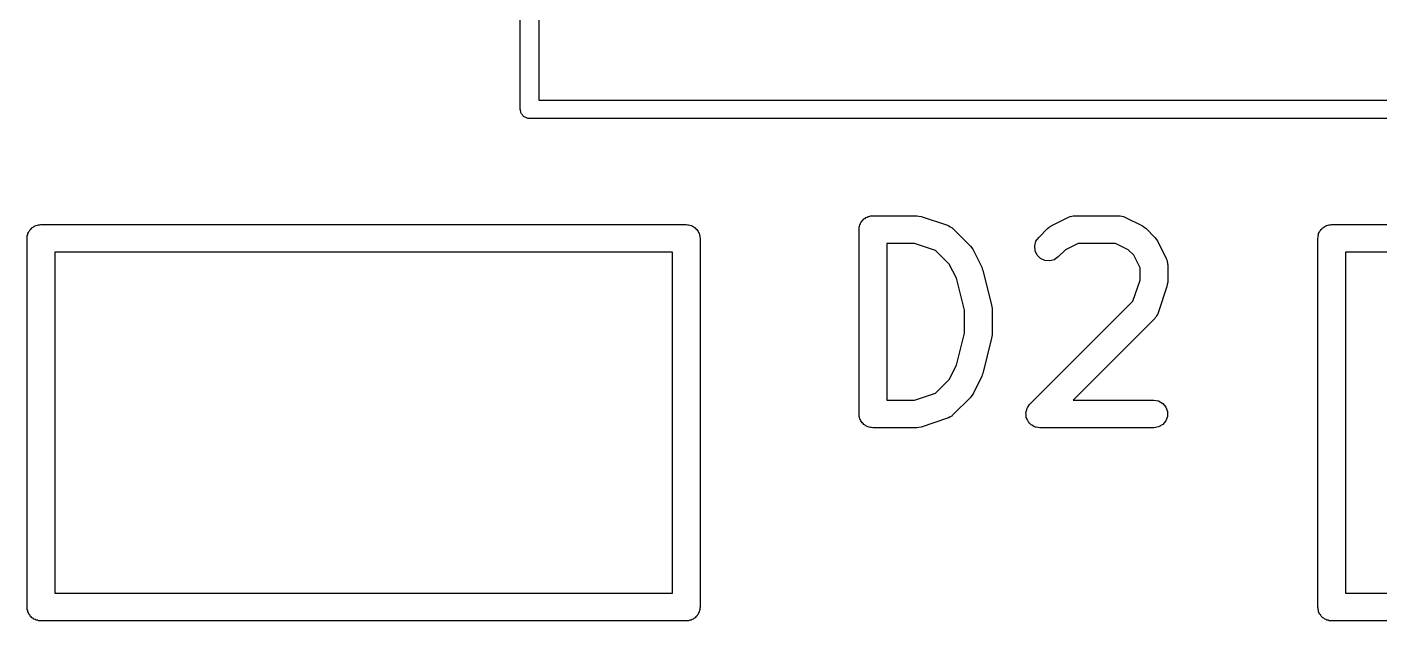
# Model space of a CAD drawing. Extents: x 1 to 57, y -99 to 45.
# Drawn here: x 12.18 to 19.51, y -23.57 to -20.35 of the extents above; entities that cross this region are included whole.
import ezdxf

# ---------------------------------------------------------------- set-up
doc = ezdxf.new("R2010")
doc.units = 0
doc.header["$MEASUREMENT"] = 0
doc.layers.add('BLACK', color=7, linetype='CONTINUOUS')

msp = doc.modelspace()

# ---------------------------------------------------------------- linework, layer by layer
at = {"layer": 'Black'}
for p, q in [((14.85, -20.8), (14.85, -18.2)), ((14.95, -18.25), (14.95, -20.75)), ((14.95, -20.75), (20.05, -20.75)), ((14.8508, -20.8043), (14.85, -20.8)), ((14.8508, -20.8087), (14.8508, -20.8043)), ((14.8523, -20.8128), (14.8508, -20.8087)), ((14.853, -20.8171), (14.8523, -20.8128)), ((14.8552, -20.8209), (14.853, -20.8171)), ((14.8567, -20.825), (14.8552, -20.8209)), ((14.8595, -20.8284), (14.8567, -20.825)), ((14.8617, -20.8321), (14.8595, -20.8284)), ((14.865, -20.835), (14.8617, -20.8321)), ((14.8679, -20.8383), (14.865, -20.835)), ((14.8716, -20.8405), (14.8679, -20.8383)), ((14.875, -20.8433), (14.8716, -20.8405)), ((14.8791, -20.8448), (14.875, -20.8433)), ((14.8829, -20.847), (14.8791, -20.8448)), ((14.8872, -20.8477), (14.8829, -20.847)), ((14.8913, -20.8492), (14.8872, -20.8477)), ((14.8957, -20.8492), (14.8913, -20.8492)), ((14.9, -20.85), (14.8957, -20.8492)), ((20.1, -20.85), (14.9, -20.85)), ((16.6914, -21.4267), (16.6947, -21.421)), ((16.6947, -21.421), (16.697, -21.4149)), ((16.697, -21.4149), (16.7012, -21.4099)), ((16.7012, -21.4099), (16.7045, -21.4042)), ((16.7045, -21.4042), (16.7095, -21.4)), ((16.7095, -21.4), (16.7137, -21.3949)), ((16.7137, -21.3949), (16.7194, -21.3916)), ((16.7194, -21.3916), (16.7244, -21.3874)), ((16.7244, -21.3874), (16.7306, -21.3852)), ((16.7306, -21.3852), (16.7363, -21.3819)), ((16.7363, -21.3819), (16.7427, -21.3808)), ((16.7427, -21.3808), (16.7489, -21.3785)), ((16.7489, -21.3785), (16.7554, -21.3785)), ((16.7554, -21.3785), (16.7619, -21.3774)), ((16.7619, -21.3774), (17, -21.3774)), ((17, -21.3774), (17.0118, -21.3795)), ((17.0118, -21.3795), (17.0237, -21.3812)), ((17.0237, -21.3812), (17.1666, -21.4288)), ((17.7284, -21.4329), (17.8236, -21.3853)), ((17.8236, -21.3853), (17.8277, -21.3841)), ((17.8277, -21.3841), (17.8315, -21.3819)), ((17.8315, -21.3819), (17.8401, -21.3804)), ((17.8401, -21.3804), (17.8486, -21.3779)), ((17.8486, -21.3779), (17.8529, -21.3781)), ((17.8529, -21.3781), (17.8571, -21.3774)), ((17.8571, -21.3774), (18.0952, -21.3774)), ((18.0952, -21.3774), (18.0995, -21.3781)), ((18.0995, -21.3781), (18.1038, -21.3779)), ((18.1038, -21.3779), (18.1122, -21.3804)), ((18.1122, -21.3804), (18.1209, -21.3819)), ((18.1209, -21.3819), (18.1246, -21.3841)), ((18.1246, -21.3841), (18.1288, -21.3853)), ((18.1288, -21.3853), (18.224, -21.4329)), ((12.175, -21.5), (12.1761, -21.4935)), ((12.1761, -21.487), (12.1784, -21.4808)), ((12.1761, -21.4935), (12.1761, -21.487)), ((12.1784, -21.4808), (12.1795, -21.4743)), ((12.1795, -21.4743), (12.1828, -21.4687)), ((12.1828, -21.4687), (12.185, -21.4625)), ((12.185, -21.4625), (12.1893, -21.4575)), ((12.1893, -21.4575), (12.1925, -21.4518)), ((12.1925, -21.4518), (12.1976, -21.4476)), ((12.1976, -21.4476), (12.2018, -21.4425)), ((12.2018, -21.4425), (12.2075, -21.4393)), ((12.2075, -21.4393), (12.2125, -21.435)), ((12.2125, -21.435), (12.2187, -21.4328)), ((12.2187, -21.4328), (12.2243, -21.4295)), ((12.2243, -21.4295), (12.2308, -21.4284)), ((12.2308, -21.4284), (12.237, -21.4261)), ((12.237, -21.4261), (12.2435, -21.4261)), ((12.2435, -21.4261), (12.25, -21.425)), ((12.25, -21.425), (15.75, -21.425)), ((15.75, -21.425), (15.7565, -21.4261)), ((15.7565, -21.4261), (15.763, -21.4261)), ((15.763, -21.4261), (15.7692, -21.4284)), ((15.7692, -21.4284), (15.7757, -21.4295)), ((15.7757, -21.4295), (15.7813, -21.4328)), ((15.7813, -21.4328), (15.7875, -21.435)), ((15.7875, -21.435), (15.7925, -21.4393)), ((15.7925, -21.4393), (15.7982, -21.4425)), ((15.7982, -21.4425), (15.8024, -21.4476)), ((15.8024, -21.4476), (15.8075, -21.4518)), ((15.8075, -21.4518), (15.8107, -21.4575)), ((15.8107, -21.4575), (15.815, -21.4625)), ((15.815, -21.4625), (15.8172, -21.4687)), ((15.8172, -21.4687), (15.8205, -21.4743)), ((15.8205, -21.4743), (15.8216, -21.4808)), ((15.8216, -21.4808), (15.8239, -21.487)), ((15.8239, -21.487), (15.8239, -21.4935)), ((15.8239, -21.4935), (15.825, -21.5)), ((16.6869, -21.4524), (16.688, -21.4459)), ((16.6869, -22.4524), (16.6869, -21.4524)), ((16.688, -21.4394), (16.6903, -21.4332)), ((16.688, -21.4459), (16.688, -21.4394)), ((16.6903, -21.4332), (16.6914, -21.4267)), ((17.1666, -21.4288), (17.1704, -21.4309)), ((17.1704, -21.4309), (17.1746, -21.432)), ((17.1746, -21.432), (17.1818, -21.4371)), ((17.1818, -21.4371), (17.1895, -21.4413)), ((17.1895, -21.4413), (17.1923, -21.4445)), ((17.1923, -21.4445), (17.1959, -21.447)), ((17.1959, -21.447), (17.2911, -21.5422)), ((17.6463, -21.5159), (17.6613, -21.4946)), ((17.6613, -21.4946), (17.7089, -21.447)), ((17.7089, -21.447), (17.7187, -21.4401)), ((17.7187, -21.4401), (17.7284, -21.4329)), ((18.224, -21.4329), (18.2337, -21.4401)), ((18.2337, -21.4401), (18.2435, -21.447)), ((18.2435, -21.447), (18.2911, -21.4946)), ((18.2911, -21.4946), (18.298, -21.5044)), ((19.175, -21.5), (19.1761, -21.4935)), ((19.1761, -21.487), (19.1784, -21.4808)), ((19.1761, -21.4935), (19.1761, -21.487)), ((19.1784, -21.4808), (19.1795, -21.4743)), ((19.1795, -21.4743), (19.1828, -21.4687)), ((19.1828, -21.4687), (19.185, -21.4625)), ((19.185, -21.4625), (19.1893, -21.4575)), ((19.1893, -21.4575), (19.1925, -21.4518)), ((19.1925, -21.4518), (19.1976, -21.4476)), ((19.1976, -21.4476), (19.2018, -21.4425)), ((19.2018, -21.4425), (19.2075, -21.4393)), ((19.2075, -21.4393), (19.2125, -21.435)), ((19.2125, -21.435), (19.2187, -21.4328)), ((19.2187, -21.4328), (19.2243, -21.4295)), ((19.2243, -21.4295), (19.2308, -21.4284)), ((19.2308, -21.4284), (19.237, -21.4261)), ((19.237, -21.4261), (19.2435, -21.4261)), ((19.2435, -21.4261), (19.25, -21.425)), ((19.25, -21.425), (22.75, -21.425)), ((12.175, -23.5), (12.175, -21.5)), ((15.825, -21.5), (15.825, -23.5)), ((16.8369, -21.5274), (16.8369, -22.3774)), ((16.9878, -21.5274), (16.8369, -21.5274)), ((17.1023, -21.5656), (16.9878, -21.5274)), ((17.1765, -21.6397), (17.1023, -21.5656)), ((17.2911, -21.5422), (17.298, -21.552)), ((17.298, -21.552), (17.3052, -21.5617)), ((17.3052, -21.5617), (17.3528, -21.6569)), ((17.6396, -21.5411), (17.6463, -21.5159)), ((17.6418, -21.567), (17.6396, -21.5411)), ((17.6528, -21.5906), (17.6418, -21.567)), ((17.8063, -21.5616), (17.7673, -21.6007)), ((17.8748, -21.5274), (17.8063, -21.5616)), ((18.0775, -21.5274), (17.8748, -21.5274)), ((18.146, -21.5616), (18.0775, -21.5274)), ((18.1765, -21.592), (18.146, -21.5616)), ((18.298, -21.5044), (18.3052, -21.5141)), ((18.3052, -21.5141), (18.3528, -21.6093)), ((19.175, -23.5), (19.175, -21.5)), ((12.325, -21.575), (12.325, -23.425)), ((15.675, -21.575), (12.325, -21.575)), ((15.675, -23.425), (15.675, -21.575)), ((17.215, -21.7167), (17.1765, -21.6397)), ((17.6713, -21.6091), (17.6528, -21.5906)), ((17.6949, -21.6201), (17.6713, -21.6091)), ((17.7208, -21.6223), (17.6949, -21.6201)), ((17.746, -21.6156), (17.7208, -21.6223)), ((17.7673, -21.6007), (17.746, -21.6156)), ((18.2107, -21.6606), (18.1765, -21.592)), ((18.3528, -21.6093), (18.354, -21.6135)), ((18.354, -21.6135), (18.3562, -21.6172)), ((18.3562, -21.6172), (18.3577, -21.6259)), ((18.3577, -21.6259), (18.3602, -21.6343)), ((18.3602, -21.6343), (18.36, -21.6386)), ((18.36, -21.6386), (18.3607, -21.6429)), ((18.3607, -21.6429), (18.3607, -21.7381)), ((19.325, -21.575), (19.325, -23.425)), ((22.675, -21.575), (19.325, -21.575)), ((17.2583, -21.8902), (17.215, -21.7167)), ((17.3528, -21.6569), (17.3551, -21.6648)), ((17.3551, -21.6648), (17.3585, -21.6723)), ((17.3585, -21.6723), (17.4061, -21.8628)), ((18.2107, -21.7259), (18.2107, -21.6606)), ((18.1725, -21.8404), (18.2107, -21.7259)), ((18.3569, -21.7618), (18.3092, -21.9047)), ((18.3586, -21.7499), (18.3569, -21.7618)), ((18.3607, -21.7381), (18.3586, -21.7499)), ((17.4061, -21.8628), (17.4067, -21.8719)), ((17.6136, -22.3993), (18.1725, -21.8404)), ((17.2583, -22.0146), (17.2583, -21.8902)), ((17.4067, -21.8719), (17.4083, -21.881)), ((17.4083, -21.881), (17.4083, -22.0238)), ((18.2911, -21.934), (17.8477, -22.3774)), ((18.2936, -21.9304), (18.2911, -21.934)), ((18.2968, -21.9276), (18.2936, -21.9304)), ((18.301, -21.9199), (18.2968, -21.9276)), ((18.3061, -21.9126), (18.301, -21.9199)), ((18.3072, -21.9085), (18.3061, -21.9126)), ((18.3092, -21.9047), (18.3072, -21.9085)), ((17.215, -22.1881), (17.2583, -22.0146)), ((17.4061, -22.042), (17.3585, -22.2325)), ((17.4067, -22.0328), (17.4061, -22.042)), ((17.4083, -22.0238), (17.4067, -22.0328)), ((17.1765, -22.2651), (17.215, -22.1881)), ((17.1023, -22.3392), (17.1765, -22.2651)), ((17.3528, -22.2478), (17.3052, -22.3431)), ((17.3551, -22.24), (17.3528, -22.2478)), ((17.3585, -22.2325), (17.3551, -22.24)), ((16.8369, -22.3774), (16.9878, -22.3774)), ((16.9878, -22.3774), (17.1023, -22.3392)), ((17.2911, -22.3626), (17.1959, -22.4578)), ((17.298, -22.3527), (17.2911, -22.3626)), ((17.3052, -22.3431), (17.298, -22.3527)), ((17.8477, -22.3774), (18.2857, -22.3774)), ((18.2857, -22.3774), (18.3114, -22.3819)), ((17.592, -22.4458), (17.5928, -22.4427)), ((17.5928, -22.4556), (17.592, -22.4458)), ((17.5928, -22.4394), (17.5962, -22.4301)), ((17.5928, -22.4427), (17.5928, -22.4394)), ((17.5962, -22.4301), (17.5987, -22.4207)), ((17.5987, -22.4207), (17.6006, -22.418)), ((17.6006, -22.418), (17.6017, -22.4149)), ((17.6017, -22.4149), (17.608, -22.4074)), ((17.608, -22.4074), (17.6136, -22.3993)), ((18.3114, -22.3819), (18.3339, -22.3949)), ((18.3339, -22.3949), (18.3507, -22.4149)), ((18.3507, -22.4149), (18.3596, -22.4394)), ((18.3596, -22.4394), (18.3596, -22.4654)), ((16.688, -22.4588), (16.6869, -22.4524)), ((16.688, -22.4654), (16.688, -22.4588)), ((16.6903, -22.4716), (16.688, -22.4654)), ((16.6914, -22.478), (16.6903, -22.4716)), ((16.6947, -22.4837), (16.6914, -22.478)), ((16.697, -22.4899), (16.6947, -22.4837)), ((16.7012, -22.4949), (16.697, -22.4899)), ((16.7045, -22.5006), (16.7012, -22.4949)), ((16.7095, -22.5048), (16.7045, -22.5006)), ((16.7137, -22.5098), (16.7095, -22.5048)), ((16.7194, -22.5131), (16.7137, -22.5098)), ((16.7244, -22.5173), (16.7194, -22.5131)), ((16.7306, -22.5196), (16.7244, -22.5173)), ((16.7363, -22.5229), (16.7306, -22.5196)), ((16.7427, -22.524), (16.7363, -22.5229)), ((16.7489, -22.5262), (16.7427, -22.524)), ((17.0237, -22.5235), (17.0118, -22.5253)), ((17.1666, -22.4759), (17.0237, -22.5235)), ((17.1704, -22.4739), (17.1666, -22.4759)), ((17.1746, -22.4727), (17.1704, -22.4739)), ((17.1818, -22.4677), (17.1746, -22.4727)), ((17.1895, -22.4635), (17.1818, -22.4677)), ((17.1923, -22.4603), (17.1895, -22.4635)), ((17.1959, -22.4578), (17.1923, -22.4603)), ((17.5928, -22.4654), (17.5928, -22.4556)), ((17.5939, -22.4685), (17.5928, -22.4654)), ((17.5942, -22.4718), (17.5939, -22.4685)), ((17.5984, -22.4807), (17.5942, -22.4718)), ((17.6017, -22.4899), (17.5984, -22.4807)), ((17.6038, -22.4924), (17.6017, -22.4899)), ((17.6052, -22.4954), (17.6038, -22.4924)), ((17.6122, -22.5023), (17.6052, -22.4954)), ((17.6185, -22.5098), (17.6122, -22.5023)), ((17.6213, -22.5115), (17.6185, -22.5098)), ((17.6236, -22.5138), (17.6213, -22.5115)), ((17.6325, -22.518), (17.6236, -22.5138)), ((17.641, -22.5229), (17.6325, -22.518)), ((17.6443, -22.5234), (17.641, -22.5229)), ((17.6473, -22.5248), (17.6443, -22.5234)), ((18.3114, -22.5229), (18.2857, -22.5274)), ((18.3339, -22.5098), (18.3114, -22.5229)), ((18.3507, -22.4899), (18.3339, -22.5098)), ((18.3596, -22.4654), (18.3507, -22.4899)), ((16.7554, -22.5262), (16.7489, -22.5262)), ((16.7619, -22.5274), (16.7554, -22.5262)), ((17, -22.5274), (16.7619, -22.5274)), ((17.0118, -22.5253), (17, -22.5274)), ((17.657, -22.5257), (17.6473, -22.5248)), ((17.6667, -22.5274), (17.657, -22.5257)), ((18.2857, -22.5274), (17.6667, -22.5274)), ((12.325, -23.425), (15.675, -23.425)), ((19.325, -23.425), (22.675, -23.425)), ((12.1761, -23.5065), (12.175, -23.5)), ((12.1761, -23.513), (12.1761, -23.5065)), ((12.1784, -23.5192), (12.1761, -23.513)), ((12.1795, -23.5257), (12.1784, -23.5192)), ((12.1828, -23.5313), (12.1795, -23.5257)), ((12.185, -23.5375), (12.1828, -23.5313)), ((12.1893, -23.5425), (12.185, -23.5375)), ((12.1925, -23.5482), (12.1893, -23.5425)), ((12.1976, -23.5524), (12.1925, -23.5482)), ((15.8075, -23.5482), (15.8024, -23.5524)), ((15.8107, -23.5425), (15.8075, -23.5482)), ((15.815, -23.5375), (15.8107, -23.5425)), ((15.8172, -23.5313), (15.815, -23.5375)), ((15.8205, -23.5257), (15.8172, -23.5313)), ((15.8216, -23.5192), (15.8205, -23.5257)), ((15.8239, -23.513), (15.8216, -23.5192)), ((15.825, -23.5), (15.8239, -23.5065)), ((15.8239, -23.5065), (15.8239, -23.513)), ((19.1761, -23.5065), (19.175, -23.5)), ((19.1761, -23.513), (19.1761, -23.5065)), ((19.1784, -23.5192), (19.1761, -23.513)), ((19.1795, -23.5257), (19.1784, -23.5192)), ((19.1828, -23.5313), (19.1795, -23.5257)), ((19.185, -23.5375), (19.1828, -23.5313)), ((19.1893, -23.5425), (19.185, -23.5375)), ((19.1925, -23.5482), (19.1893, -23.5425)), ((19.1976, -23.5524), (19.1925, -23.5482)), ((12.2018, -23.5575), (12.1976, -23.5524)), ((12.2075, -23.5607), (12.2018, -23.5575)), ((12.2125, -23.565), (12.2075, -23.5607)), ((12.2187, -23.5672), (12.2125, -23.565)), ((12.2243, -23.5705), (12.2187, -23.5672)), ((12.2308, -23.5716), (12.2243, -23.5705)), ((12.237, -23.5739), (12.2308, -23.5716)), ((12.2435, -23.5739), (12.237, -23.5739)), ((12.25, -23.575), (12.2435, -23.5739)), ((15.75, -23.575), (12.25, -23.575)), ((15.7565, -23.5739), (15.75, -23.575)), ((15.763, -23.5739), (15.7565, -23.5739)), ((15.7692, -23.5716), (15.763, -23.5739)), ((15.7757, -23.5705), (15.7692, -23.5716)), ((15.7813, -23.5672), (15.7757, -23.5705)), ((15.7875, -23.565), (15.7813, -23.5672)), ((15.7925, -23.5607), (15.7875, -23.565)), ((15.7982, -23.5575), (15.7925, -23.5607)), ((15.8024, -23.5524), (15.7982, -23.5575)), ((19.2018, -23.5575), (19.1976, -23.5524)), ((19.2075, -23.5607), (19.2018, -23.5575)), ((19.2125, -23.565), (19.2075, -23.5607)), ((19.2187, -23.5672), (19.2125, -23.565)), ((19.2243, -23.5705), (19.2187, -23.5672)), ((19.2308, -23.5716), (19.2243, -23.5705)), ((19.237, -23.5739), (19.2308, -23.5716)), ((19.2435, -23.5739), (19.237, -23.5739)), ((19.25, -23.575), (19.2435, -23.5739)), ((22.75, -23.575), (19.25, -23.575))]:
    msp.add_line(p, q, dxfattribs=at)

doc.saveas('drawing.dxf')
